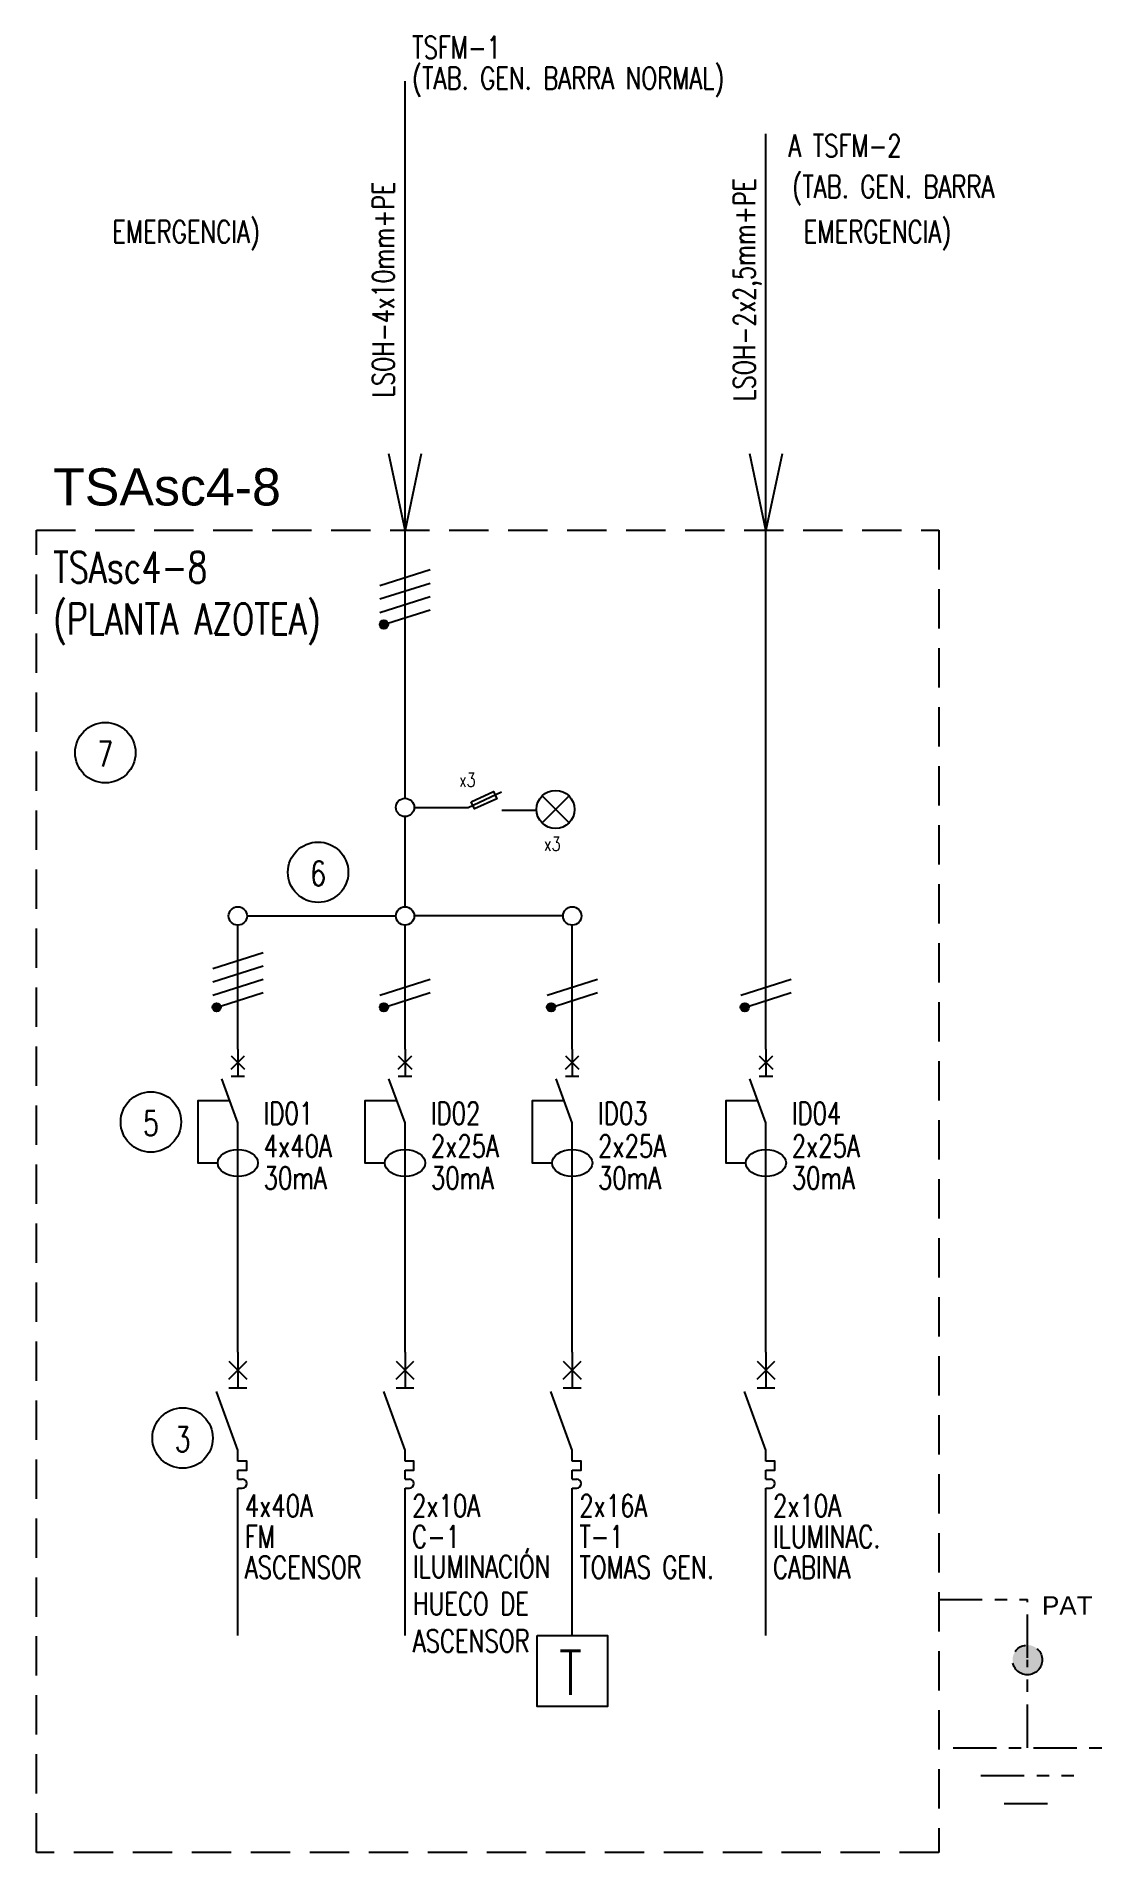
# Model space of a CAD drawing. Extents: x 3619.8 to 3628.4, y 1615 to 1629.6.
import ezdxf
from ezdxf.enums import TextEntityAlignment as Align

# ---------------------------------------------------------------- set-up
doc = ezdxf.new("R2010")
doc.units = 0
doc.linetypes.add('OCJ-ESQ UNI-CORREGIDOS IDO.br$0$DASHED', pattern=[19.05, 12.7, -6.35])
doc.linetypes.add('OCJ-ESQ UNI-CORREGIDOS IDO.br$0$EJE_5', pattern=[7.1, 5, -1, 0.1, -1])
for name, color, linetype in [('OCJ-ESQ UNI-CORREGIDOS IDO.br$0$00-IE', 1, 'Continuous'), ('OCJ-ESQ UNI-CORREGIDOS IDO.br$0$00-IE-CABLES', 10, 'Continuous'), ('OCJ-ESQ UNI-CORREGIDOS IDO.br$0$01-ELE-APARATOS', 170, 'Continuous'), ('OCJ-ESQ UNI-CORREGIDOS IDO.br$0$ELECTRIC', 4, 'Continuous'), ('OCJ-ESQ UNI-CORREGIDOS IDO.br$0$PAT', 80, 'Continuous'), ('OCJ-ESQ UNI-CORREGIDOS IDO.br$0$TEXTO', 7, 'Continuous')]:
    doc.layers.add(name, color=color, linetype=linetype)
doc.styles.add('OCJ-ESQ UNI-CORREGIDOS IDO.br$0$ARIAL', font='Arial.ttf', dxfattribs={"height": 0.2})
doc.styles.add('OCJ-ESQ UNI-CORREGIDOS IDO.br$0$Electricidad', font='ROMANS.SHX', dxfattribs={"width": 0.75, "height": 0.175})

# ---------------------------------------------------------------- blocks, each defined once
blk = doc.blocks.new('OCJ-ESQ UNI-CORREGIDOS IDO.br$0$Unif-Interruptor-Term')
for p, q in [((0, -1.013), (0.045, -1.013)), ((0, -1.103), (0.045, -1.103))]:
    blk.add_line(p, q)
for points in [[(0, 0.267), (0, -0.093)], [(-0.09, 0.177), (0.09, -0.003)], [(-0.09, -0.003), (0.09, 0.177)], [(0, -0.72), (-0.215, -0.128)], [(-0.09, -0.093), (0.09, -0.093)], [(0, -0.833), (0, -0.72)], [(0, -0.923), (0.09, -0.923), (0.09, -0.833), (0, -0.833)], [(0, -1.013), (0, -0.923)], [(0, -1.215), (0, -1.103)]]:
    blk.add_lwpolyline(points)
blk.add_arc((0.045, -1.058), 0.045, 270, 90)
blk = doc.blocks.new('OCJ-ESQ UNI-CORREGIDOS IDO.br$0$Unif-Interruptor-Dif')
for points in [[(-0.068, 0.11), (0.068, -0.025)], [(-0.068, -0.025), (0.068, 0.11)], [(0, 0.177), (0, -0.093)], [(0, -0.565), (-0.162, -0.121)], [(-0.068, -0.093), (0.068, -0.093)], [(-0.081, -0.343), (-0.405, -0.343), (-0.405, -0.97), (-0.202, -0.97)], [(0, -1.308), (0, -0.565)]]:
    blk.add_lwpolyline(points)
blk.add_ellipse((0, -0.97), major_axis=(0.203, 0), ratio=0.670814)

msp = doc.modelspace()

# ---------------------------------------------------------------- hatches: boundary and pattern name
at = {"layer": 'OCJ-ESQ UNI-CORREGIDOS IDO.br$0$00-IE-CABLES'}
for points in [[(3622.603, 1624.857, 1), (3622.658, 1624.897, 1)], [(3621.253, 1621.767, 1), (3621.308, 1621.807, 1)], [(3622.603, 1621.767, 1), (3622.658, 1621.807, 1)], [(3623.953, 1621.767, 1), (3624.008, 1621.807, 1)], [(3625.517, 1621.767, 1), (3625.572, 1621.807, 1)]]:
    msp.add_hatch(color=256, dxfattribs=at).paths.add_polyline_path(points)
at = {"layer": 'OCJ-ESQ UNI-CORREGIDOS IDO.br$0$PAT', "linetype": 'OCJ-ESQ UNI-CORREGIDOS IDO.br$0$EJE_5', "ltscale": 0.07}
h = msp.add_hatch(color=256, dxfattribs=at)
h.paths.add_polyline_path([(3627.947, 1616.518), (3627.707, 1616.518, -1)])
h.paths.add_polyline_path([(3627.707, 1616.518), (3627.827, 1616.518), (3627.827, 1616.398, -0.414214)])
h.paths.add_polyline_path([(3627.827, 1616.518), (3627.947, 1616.518, -0.414214), (3627.827, 1616.398)])

# ---------------------------------------------------------------- linework, layer by layer
at = {"layer": 'OCJ-ESQ UNI-CORREGIDOS IDO.br$0$00-IE'}
for points in [[(3622.876, 1623.4), (3623.313, 1623.4), (3623.581, 1623.525)], [(3623.584, 1623.378), (3623.862, 1623.378)]]:
    msp.add_lwpolyline(points, dxfattribs=at)
msp.add_lwpolyline([(3623.336, 1623.446), (3623.517, 1623.529), (3623.544, 1623.471), (3623.363, 1623.388)], close=True, dxfattribs=at)
at = {"layer": 'OCJ-ESQ UNI-CORREGIDOS IDO.br$0$00-IE-CABLES'}
for p, q in [((3622.802, 1623.474), (3622.802, 1629.264)), ((3625.716, 1621.448), (3625.716, 1628.838)), ((3622.802, 1622.598), (3622.802, 1623.326)), ((3621.452, 1621.448), (3621.452, 1622.45)), ((3621.526, 1622.524), (3622.728, 1622.524)), ((3622.802, 1621.448), (3622.802, 1622.45)), ((3624.078, 1622.524), (3622.876, 1622.524)), ((3624.152, 1621.448), (3624.152, 1622.45)), ((3625.716, 1621.448), (3625.716, 1622.45)), ((3625.716, 1621.448), (3625.716, 1622.45)), ((3621.452, 1619.002), (3621.452, 1620.289)), ((3622.802, 1619.002), (3622.802, 1620.289)), ((3624.152, 1619.002), (3624.152, 1620.289)), ((3625.716, 1619.002), (3625.716, 1620.289)), ((3621.452, 1616.716), (3621.452, 1617.889)), ((3622.802, 1616.716), (3622.802, 1617.889)), ((3624.152, 1616.716), (3624.152, 1617.889)), ((3625.716, 1616.716), (3625.716, 1617.889))]:
    msp.add_line(p, q, dxfattribs=at)
for points in [[(3622.933, 1626.256), (3622.802, 1625.638), (3622.671, 1626.256)], [(3625.847, 1626.256), (3625.716, 1625.638), (3625.585, 1626.256)], [(3622.599, 1625.191), (3623.006, 1625.32)], [(3622.599, 1625.083), (3623.006, 1625.212)], [(3622.599, 1624.975), (3623.006, 1625.104)], [(3622.663, 1624.887), (3623.006, 1624.996)], [(3621.249, 1622.101), (3621.656, 1622.229)], [(3621.249, 1621.993), (3621.656, 1622.121)], [(3621.249, 1621.885), (3621.656, 1622.013)], [(3622.599, 1621.885), (3623.006, 1622.013)], [(3623.949, 1621.885), (3624.356, 1622.013)], [(3625.512, 1621.885), (3625.919, 1622.013)], [(3621.313, 1621.797), (3621.656, 1621.905)], [(3622.663, 1621.797), (3623.006, 1621.905)], [(3624.013, 1621.797), (3624.356, 1621.905)], [(3625.577, 1621.797), (3625.919, 1621.905)]]:
    msp.add_lwpolyline(points, dxfattribs=at)
for centre, radius in [((3622.631, 1624.877), 0.0338), ((3622.802, 1623.4), 0.0741), ((3621.452, 1622.524), 0.0741), ((3622.802, 1622.524), 0.0741), ((3624.152, 1622.524), 0.0741), ((3621.281, 1621.787), 0.0338), ((3622.631, 1621.787), 0.0338), ((3623.981, 1621.787), 0.0338), ((3625.545, 1621.787), 0.0338)]:
    msp.add_circle(centre, radius, dxfattribs=at)
at = {"layer": 'OCJ-ESQ UNI-CORREGIDOS IDO.br$0$01-ELE-APARATOS'}
for p, q in [((3624.126, 1623.275), (3623.908, 1623.493)), ((3623.908, 1623.275), (3624.126, 1623.493))]:
    msp.add_line(p, q, dxfattribs=at)
msp.add_lwpolyline([(3623.868, 1616.716), (3624.436, 1616.716), (3624.436, 1616.142), (3623.868, 1616.142)], close=True, dxfattribs=at)
msp.add_circle((3624.017, 1623.384), 0.154, dxfattribs=at)
at = {"layer": 'OCJ-ESQ UNI-CORREGIDOS IDO.br$0$ELECTRIC', "linetype": 'OCJ-ESQ UNI-CORREGIDOS IDO.br$0$DASHED', "ltscale": 0.025}
msp.add_lwpolyline([(3619.825, 1625.638), (3627.113, 1625.638), (3627.113, 1614.962), (3619.825, 1614.962)], close=True, dxfattribs=at)
at = {"layer": 'OCJ-ESQ UNI-CORREGIDOS IDO.br$0$PAT', "linetype": 'OCJ-ESQ UNI-CORREGIDOS IDO.br$0$EJE_5', "ltscale": 0.07}
for p, q in [((3627.113, 1617.005), (3627.827, 1617.005)), ((3627.827, 1616.534), (3627.827, 1617.005)), ((3627.827, 1615.809), (3627.827, 1616.518)), ((3627.227, 1615.809), (3628.427, 1615.809)), ((3627.452, 1615.584), (3628.202, 1615.584)), ((3627.639, 1615.359), (3628.014, 1615.359))]:
    msp.add_line(p, q, dxfattribs=at)
msp.add_circle((3627.827, 1616.518), 0.12, dxfattribs=at)
msp.add_circle((3627.827, 1616.518), 0.12, dxfattribs=at)
at = {"layer": 'OCJ-ESQ UNI-CORREGIDOS IDO.br$0$TEXTO'}
for centre in [(3620.382, 1623.842), (3622.1, 1622.877), (3620.75, 1620.861), (3621.006, 1618.309)]:
    msp.add_circle(centre, 0.244, dxfattribs=at)

# ---------------------------------------------------------------- block references
at = {"layer": 'OCJ-ESQ UNI-CORREGIDOS IDO.br$0$01-ELE-APARATOS', "xscale": 0.7999999999999546, "yscale": 0.7999999999999546, "zscale": 0.7999999999999546}
for name, p in [('OCJ-ESQ UNI-CORREGIDOS IDO.br$0$Unif-Interruptor-Dif', (3621.452, 1621.306)), ('OCJ-ESQ UNI-CORREGIDOS IDO.br$0$Unif-Interruptor-Dif', (3622.802, 1621.306)), ('OCJ-ESQ UNI-CORREGIDOS IDO.br$0$Unif-Interruptor-Dif', (3624.152, 1621.306)), ('OCJ-ESQ UNI-CORREGIDOS IDO.br$0$Unif-Interruptor-Dif', (3625.716, 1621.306)), ('OCJ-ESQ UNI-CORREGIDOS IDO.br$0$Unif-Interruptor-Term', (3621.452, 1618.788)), ('OCJ-ESQ UNI-CORREGIDOS IDO.br$0$Unif-Interruptor-Term', (3622.802, 1618.788)), ('OCJ-ESQ UNI-CORREGIDOS IDO.br$0$Unif-Interruptor-Term', (3624.152, 1618.788)), ('OCJ-ESQ UNI-CORREGIDOS IDO.br$0$Unif-Interruptor-Term', (3625.716, 1618.788))]:
    msp.add_blockref(name, p, dxfattribs=at)

# ---------------------------------------------------------------- texts
at = {"layer": 'OCJ-ESQ UNI-CORREGIDOS IDO.br$0$TEXTO', "style": 'OCJ-ESQ UNI-CORREGIDOS IDO.br$0$Electricidad', "width": 0.75}
for s, height, p in [('TSFM-1', 0.18, (3622.859, 1629.446)), ('(TAB. GEN. BARRA NORMAL)', 0.18, (3622.859, 1629.198)), ('A TSFM-2', 0.18, (3625.897, 1628.652)), ('(TAB. GEN. BARRA ', 0.18, (3625.929, 1628.322)), (' EMERGENCIA)', 0.18, (3620.346, 1627.958)), (' EMERGENCIA)', 0.18, (3625.929, 1627.958)), ('TSAsc4-8', 0.25, (3619.96, 1625.214)), ('(PLANTA AZOTEA)', 0.25, (3619.96, 1624.797)), ('7', 0.2, (3620.318, 1623.732)), ('x3', 0.1118, (3623.238, 1623.567)), ('x3', 0.1118, (3623.924, 1623.05)), ('6', 0.2, (3622.036, 1622.767)), ('ID01', 0.18, (3621.661, 1620.84)), ('ID02', 0.18, (3623.011, 1620.84)), ('ID03', 0.18, (3624.361, 1620.84)), ('ID04', 0.18, (3625.925, 1620.84)), ('5', 0.2, (3620.686, 1620.751)), ('4x40A', 0.18, (3621.661, 1620.576)), ('2x25A', 0.18, (3623.011, 1620.576)), ('2x25A', 0.18, (3624.361, 1620.576)), ('2x25A', 0.18, (3625.925, 1620.576)), ('30mA', 0.18, (3621.661, 1620.319)), ('30mA', 0.18, (3623.011, 1620.319)), ('30mA', 0.18, (3624.361, 1620.319)), ('30mA', 0.18, (3625.925, 1620.319)), ('3', 0.2, (3620.942, 1618.199)), ('4x40A', 0.18, (3621.509, 1617.672)), ('2x10A', 0.18, (3622.859, 1617.672)), ('2x16A', 0.18, (3624.209, 1617.672)), ('2x10A', 0.18, (3625.773, 1617.672)), ('FM', 0.18, (3621.509, 1617.423)), ('C-1', 0.18, (3622.859, 1617.423)), ('T-1', 0.18, (3624.209, 1617.423)), ('ILUMINAC.', 0.18, (3625.773, 1617.423)), ('ASCENSOR', 0.18, (3621.509, 1617.175)), ('TOMAS GEN.', 0.18, (3624.209, 1617.175)), ('CABINA', 0.18, (3625.773, 1617.175))]:
    msp.add_text(s, height=height, dxfattribs=at).set_placement(p)
for s, p in [('LSOH-4x10mm+PE', (3622.714, 1627.58)), ('LSOH-2x2,5mm+PE', (3625.628, 1627.58))]:
    msp.add_text(s, height=0.175, rotation=90, dxfattribs=at).set_placement(p, align=Align.CENTER)
at = {"layer": 'OCJ-ESQ UNI-CORREGIDOS IDO.br$0$TEXTO', "style": 'OCJ-ESQ UNI-CORREGIDOS IDO.br$0$ARIAL'}
for s, height, p in [('TSAsc4-8', 0.3, (3619.96, 1625.838)), ('PAT', 0.15, (3627.945, 1616.882))]:
    msp.add_text(s, height=height, dxfattribs=at).set_placement(p)
at = {"layer": 'OCJ-ESQ UNI-CORREGIDOS IDO.br$0$TEXTO', "color": 5, "style": 'OCJ-ESQ UNI-CORREGIDOS IDO.br$0$Electricidad', "width": 0.75}
msp.add_text('T', height=0.356, dxfattribs=at).set_placement((3624.046, 1616.236))
at = {"layer": 'OCJ-ESQ UNI-CORREGIDOS IDO.br$0$TEXTO', "insert": (3622.865, 1617.361), "char_height": 0.18, "attachment_point": 1, "style": 'OCJ-ESQ UNI-CORREGIDOS IDO.br$0$Electricidad'}
msp.add_mtext_dynamic_manual_height_columns('ILUMINACIÓN HUECO DE ASCENSOR', width=1.48055, gutter_width=12.5, heights=[0], dxfattribs=at)

doc.saveas('drawing.dxf')
